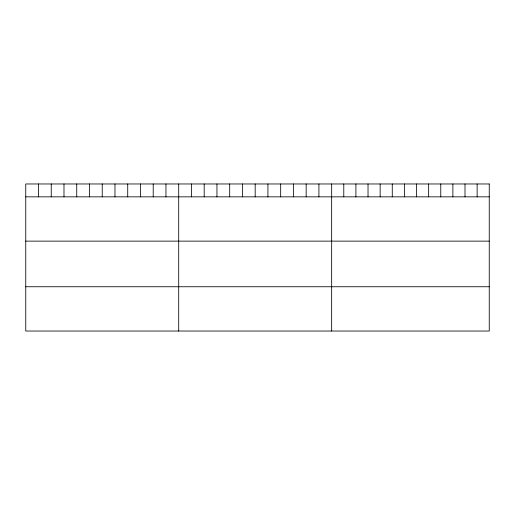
<?xml version="1.0" encoding="UTF-8"?>
<svg xmlns="http://www.w3.org/2000/svg" width="515" height="515" viewBox="0 0 515 515"><rect width="100%" height="100%" fill="white"/><g stroke="black" fill="none" stroke-linecap="round" stroke-linejoin="round"><path stroke-width="0.77" d="M25.75 196.846L489.25 196.846M25.75 241.129L489.25 241.129M25.75 286.746L489.25 286.746M477.128 183.971L477.128 196.846M465.006 183.971L465.006 196.846M452.885 183.971L452.885 196.846M440.763 183.971L440.763 196.846M428.641 183.971L428.641 196.846M416.519 183.971L416.519 196.846M404.391 183.971L404.391 196.846M392.269 183.971L392.269 196.846M380.147 183.971L380.147 196.846M368.025 183.971L368.025 196.846M355.904 183.971L355.904 196.846M343.782 183.971L343.782 196.846M331.66 183.971L331.66 331.029M318.914 183.971L318.914 196.846M306.168 183.971L306.168 196.846M293.421 183.971L293.421 196.846M280.675 183.971L280.675 196.846M267.929 183.971L267.929 196.846M255.183 183.971L255.183 196.846M242.436 183.971L242.436 196.846M229.69 183.971L229.69 196.846M216.944 183.971L216.944 196.846M204.198 183.971L204.198 196.846M191.451 183.971L191.451 196.846M178.705 183.971L178.705 331.029M165.959 183.971L165.959 196.846M153.213 183.971L153.213 196.846M140.466 183.971L140.466 196.846M127.72 183.971L127.72 196.846M114.974 183.971L114.974 196.846M102.228 183.971L102.228 196.846M89.481 183.971L89.481 196.846M76.735 183.971L76.735 196.846M63.989 183.971L63.989 196.846M51.242 183.971L51.242 196.846M38.496 183.971L38.496 196.846M489.25 183.971L25.75 183.971L25.75 331.029L489.25 331.029L489.25 183.971"/></g></svg>
